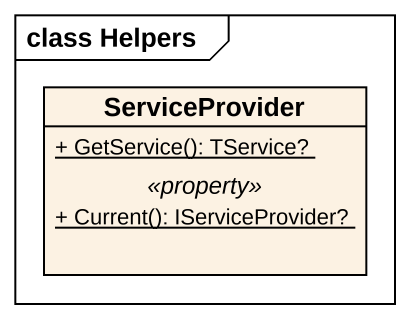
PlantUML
@startuml
mainframe class Helpers
hide circle
hide empty members
skinparam classAttributeIconSize 0
class ServiceProvider {
  {static} + GetService(): TService?
  .. <<property>> ..
  {static} + Current(): IServiceProvider?
}
@enduml
